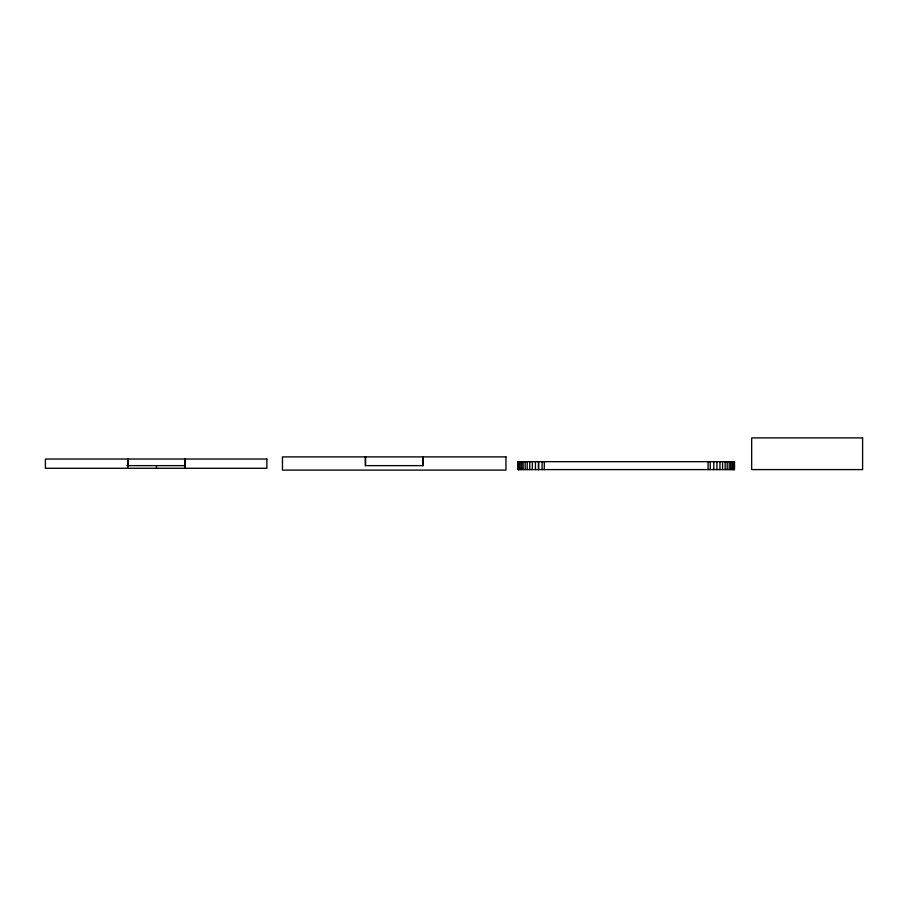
<?xml version="1.0" encoding="UTF-8"?>
<svg xmlns="http://www.w3.org/2000/svg" width="908" height="908" viewBox="0 0 908 908"><rect width="100%" height="100%" fill="white"/><g stroke="black" fill="none" stroke-linecap="round" stroke-linejoin="round"><path stroke-width="1.36" d="M126.961 465.634L185.323 465.634M156.46 465.634L156.471 468.278M734.209 461.673L734.209 469.595M733.914 461.673L733.914 469.595M733.028 461.673L733.028 469.595M732.132 461.673L732.132 469.595M730.679 461.673L730.679 469.595M729.192 461.673L729.192 469.595M727.172 461.673L727.172 469.595M725.117 461.673L725.117 469.595M722.564 461.673L722.564 469.595M719.965 461.673L719.965 469.595M716.911 461.673L716.911 469.595M713.779 461.673L713.779 469.595M710.249 461.673L710.249 469.595M708.07 461.673L708.07 469.595M544.289 461.673L544.289 469.595M542.087 461.673L542.087 469.595M538.569 461.673L538.569 469.595M538.489 461.673L538.489 469.595M535.436 461.673L535.436 469.595M532.394 461.673L532.315 469.595M529.773 461.673L529.773 469.595M527.23 461.673L527.173 469.595M525.164 461.673L525.164 469.595M523.167 461.673L523.121 469.595M521.669 461.673L521.669 469.595M520.227 461.673L520.193 469.595M519.308 461.673L519.308 469.595M518.128 461.673L518.128 469.595M423.128 456.894L423.128 465.634L365.288 465.634L365.288 456.894M422.788 456.894L422.788 465.634M365.629 456.894L365.629 465.634M185.118 459.028L185.118 468.278M184.767 459.028L184.767 465.634M128.13 459.028L128.13 465.634M127.79 459.028L127.79 468.278M862.6 437.894L751.654 437.894L751.654 469.595L862.6 469.595L862.6 437.894M505.949 456.894L282.467 456.894L282.467 470.106L505.949 470.106L505.949 456.894M266.884 459.028L45.4 459.028L45.4 468.278L266.884 468.278L266.884 459.028M734.515 461.673L517.832 461.673L517.832 469.595L734.515 469.595L734.515 461.673M518.445 469.595L518.445 461.673L518.423 469.595"/></g></svg>
